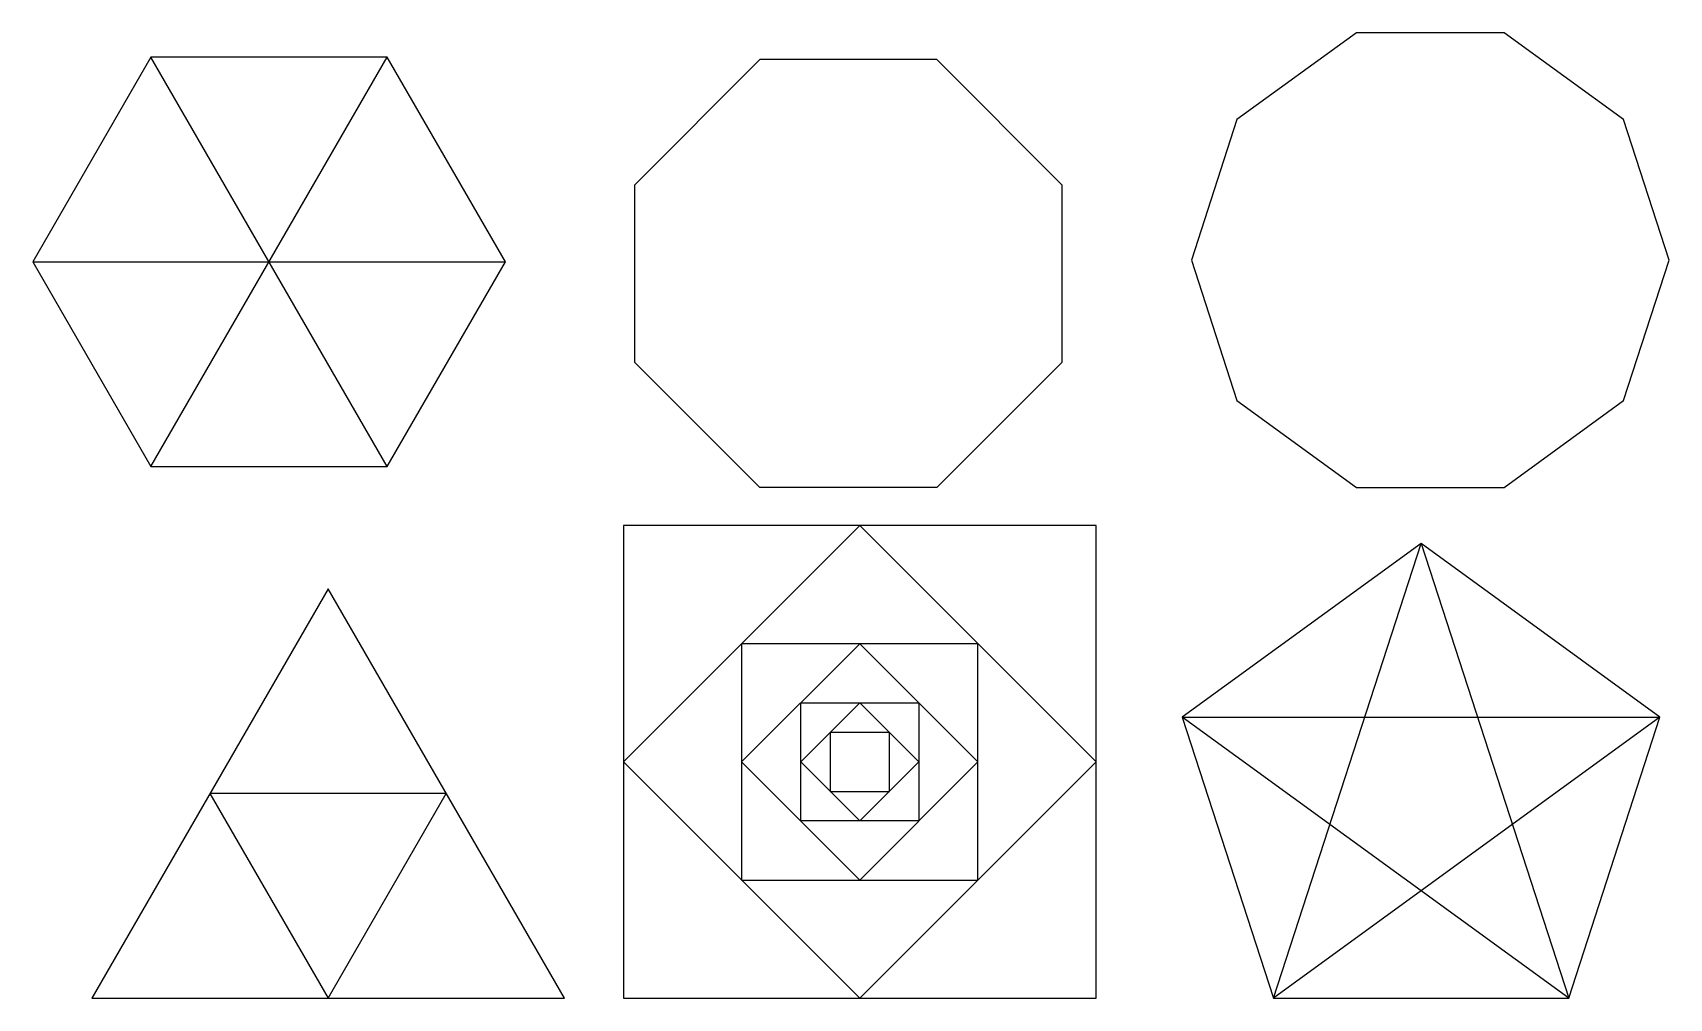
# Model space of a CAD drawing. Header units: millimetres. Extents: x 0 to 277, y 10 to 173.
import ezdxf

# ---------------------------------------------------------------- set-up
doc = ezdxf.new("R2010")
doc.units = ezdxf.units.MM

msp = doc.modelspace()

# ---------------------------------------------------------------- linework, layer by layer
for p, q in [((224.07, 173.4), (203.84, 158.7)), ((249.07, 173.4), (224.07, 173.4)), ((269.3, 158.7), (249.07, 173.4)), ((20, 169.28), (0, 134.64)), ((60, 169.28), (20, 169.28)), ((20, 100), (60, 169.28)), ((60, 100), (20, 169.28)), ((80, 134.64), (60, 169.28)), ((123.06, 168.85), (101.84, 147.63)), ((153.06, 168.85), (123.06, 168.85)), ((174.27, 147.63), (153.06, 168.85)), ((203.84, 158.7), (196.12, 134.93)), ((277.02, 134.93), (269.3, 158.7)), ((101.84, 147.63), (101.84, 117.63)), ((174.27, 117.63), (174.27, 147.63)), ((0, 134.64), (20, 100)), ((0, 134.64), (80, 134.64)), ((60, 100), (80, 134.64)), ((196.12, 134.93), (203.84, 111.15)), ((269.3, 111.15), (277.02, 134.93)), ((123.06, 96.42), (101.84, 117.63)), ((174.27, 117.63), (153.06, 96.42)), ((203.84, 111.15), (224.07, 96.46)), ((249.07, 96.46), (269.3, 111.15)), ((20, 100), (60, 100)), ((153.06, 96.42), (123.06, 96.42)), ((224.07, 96.46), (249.07, 96.46)), ((180, 90), (100, 90)), ((100, 90), (100, 10)), ((100, 50), (140, 90)), ((140, 90), (180, 50)), ((180, 10), (180, 90)), ((235, 86.94), (194.55, 57.55)), ((210, 10), (235, 86.94)), ((275.45, 57.55), (235, 86.94)), ((235, 86.94), (260, 10)), ((50, 79.28), (10, 10)), ((90, 10), (50, 79.28)), ((120, 70), (120, 30)), ((160, 70), (120, 70)), ((120, 50), (140, 70)), ((140, 70), (160, 50)), ((160, 30), (160, 70)), ((130, 60), (150, 60)), ((130, 40), (130, 60)), ((130, 50), (140, 60)), ((140, 60), (150, 50)), ((150, 60), (150, 40)), ((194.55, 57.55), (210, 10)), ((194.55, 57.55), (275.45, 57.55)), ((260, 10), (194.55, 57.55)), ((275.45, 57.55), (210, 10)), ((260, 10), (275.45, 57.55)), ((135, 55), (135, 45)), ((145, 55), (135, 55)), ((145, 45), (145, 55)), ((140, 10), (100, 50)), ((140, 30), (120, 50)), ((140, 40), (130, 50)), ((180, 50), (140, 10)), ((160, 50), (140, 30)), ((150, 50), (140, 40)), ((30, 44.64), (50, 10)), ((70, 44.64), (30, 44.64)), ((50, 10), (70, 44.64)), ((135, 45), (145, 45)), ((150, 40), (130, 40)), ((120, 30), (160, 30)), ((10, 10), (90, 10)), ((100, 10), (180, 10)), ((210, 10), (260, 10))]:
    msp.add_line(p, q)

doc.saveas('drawing.dxf')
